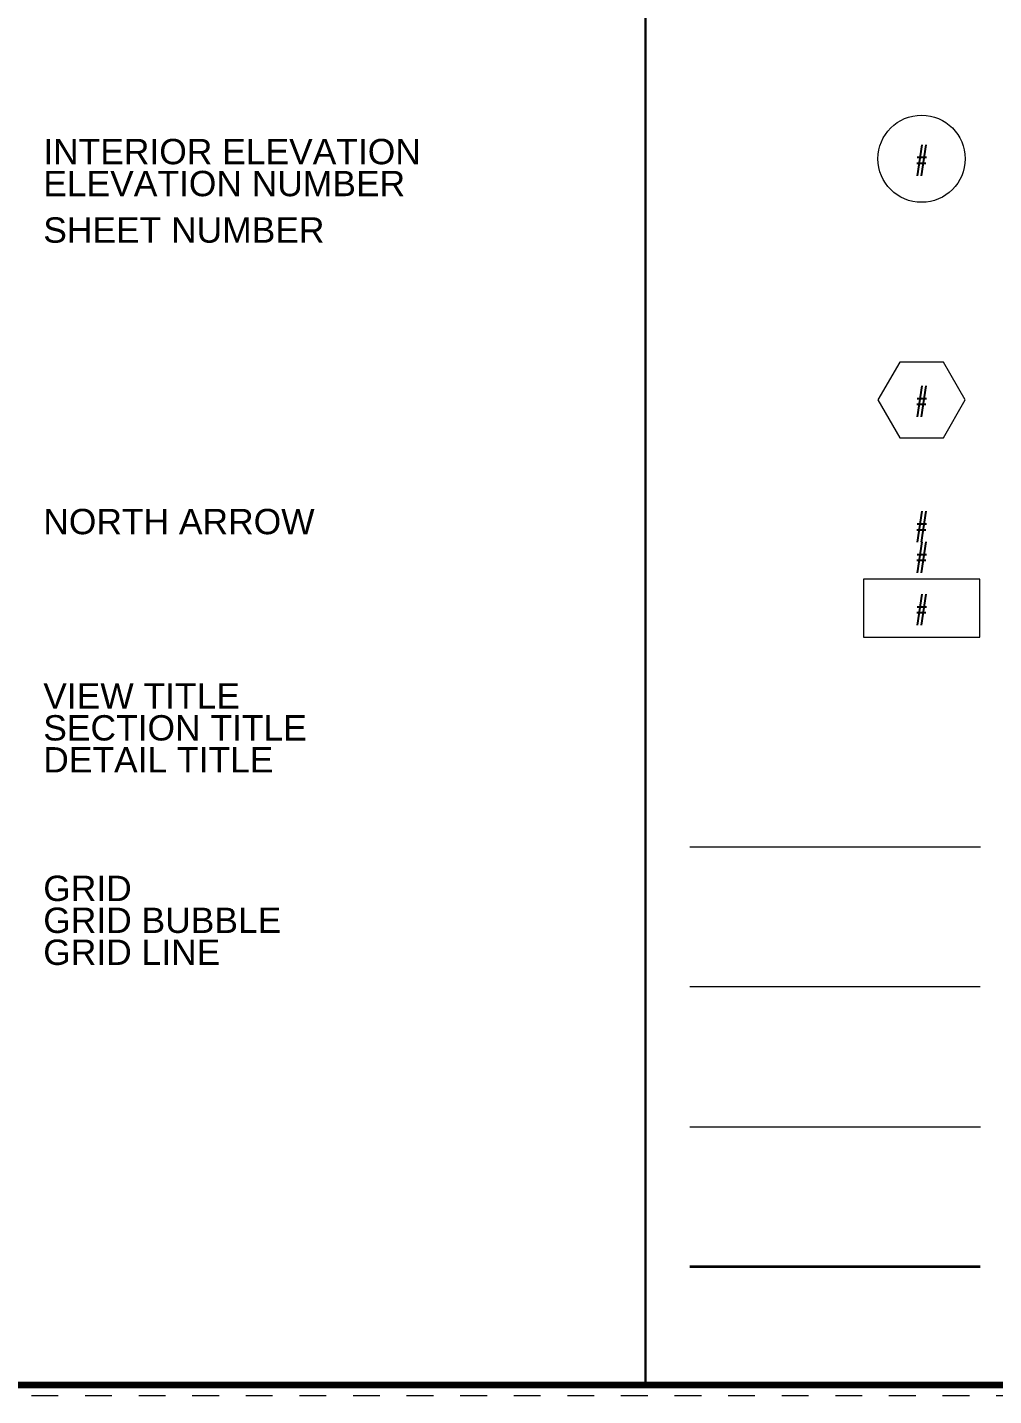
# Paper-space layout 'Symbols A3-1' of a CAD drawing. Header units: inches. Extents: x 0 to 16.1, y 0 to 10.3.
# Drawn here: x 7.58 to 11.19, y 0 to 5.11 of the extents above; entities that cross this region are included whole.
import ezdxf
from ezdxf.enums import TextEntityAlignment as Align

# ---------------------------------------------------------------- set-up
doc = ezdxf.new("R2010")
doc.units = ezdxf.units.IN
for name, pattern in [('CENTER', [2, 1.25, -0.25, 0.25, -0.25]), ('DASHDOT', [1, 0.5, -0.25, 0, -0.25]), ('DASHED', [0.75, 0.5, -0.25]), ('HIDDEN', [0.375, 0.25, -0.125]), ('PHANTOM', [2.5, 1.25, -0.25, 0.25, -0.25, 0.25, -0.25])]:
    doc.linetypes.add(name, pattern=pattern)
for name, color, linetype, lineweight in [('A-ANNO-SYMB', 152, 'Continuous', 5), ('A-AREA', 172, 'Continuous', 15), ('A-DOOR-IDEN', 4, 'Continuous', 5), ('A-FLOR', 4, 'Continuous', 5), ('A-GLAZ-IDEN', 4, 'Continuous', 5), ('A-ROOM-IDEN', 10, 'Continuous', 5), ('G-ANNO-TEXT', 3, 'Continuous', 15), ('G-ANNO-TTLB', 7, 'Continuous', 50), ('G-PAPR-MEDM', 6, 'Continuous', 30), ('G-PAPR-THCK', 4, 'Continuous', 100)]:
    doc.layers.add(name, color=color, linetype=linetype, lineweight=lineweight)
doc.layers.add('G-ANNO-REFR', color=253, linetype='DASHDOT', lineweight=5, plot=False)
doc.styles.add('LLARGE', font='arial.ttf', dxfattribs={"height": 0.25})
doc.styles.add('NOTES', font='arial.ttf', dxfattribs={"height": 2})
doc.styles.add('NOTES_ROMANS', font='romans.shx', dxfattribs={"width": 0.75})
doc.styles.add('Small text', font='arial.ttf', dxfattribs={"height": 2.4})
doc.styles.add('SUB-TITLE', font='swisscb.ttf')
doc.styles.add('SUB-TITLE-2', font='swissc.ttf')
doc.styles.add('TITLE', font='swisscb.ttf')

# ---------------------------------------------------------------- blocks, each defined once
blk = doc.blocks.new('*U172')
at = {"layer": 'G-ANNO-REFR'}
blk.add_lwpolyline([(0, 0), (408, 0), (408, 261), (0, 261)], close=True, dxfattribs=at)
at = {"layer": 'G-PAPR-THCK'}
blk.add_lwpolyline([(10, 260), (403, 260), (403, 1), (10, 1)], close=True, dxfattribs=at)
at = {"layer": 'G-ANNO-TEXT'}
for tag, p, height, style in [('GENERAL_NOTES_001', (349.49, 254.98), 1.42, 'NOTES'), ('GENERAL_NOTES_002', (349.71, 252.58), 1.42, 'NOTES'), ('GENERAL_NOTES_003', (349.71, 250.19), 1.42, 'NOTES'), ('GENERAL_NOTES_004', (349.71, 247.8), 1.42, 'NOTES'), ('GENERAL_NOTES_005', (349.71, 245.4), 1.42, 'NOTES'), ('GENERAL_NOTES_006', (349.71, 243.01), 1.42, 'NOTES'), ('GENERAL_NOTES_007', (349.71, 240.64), 1.42, 'NOTES'), ('GENERAL_NOTES_008', (349.65, 238.25), 1.42, 'NOTES'), ('GENERAL_NOTES_009', (349.71, 235.85), 1.42, 'NOTES'), ('GENERAL_NOTES_010', (349.71, 233.46), 1.42, 'NOTES'), ('GENERAL_NOTES_011', (349.71, 231.07), 1.42, 'NOTES'), ('GENERAL_NOTES_012', (349.71, 228.67), 1.42, 'NOTES'), ('GENERAL_NOTES_013', (349.71, 226.28), 1.42, 'NOTES'), ('GENERAL_NOTES_014', (349.71, 223.89), 1.42, 'NOTES'), ('GENERAL_NOTES_015', (349.71, 221.49), 1.42, 'NOTES'), ('GENERAL_NOTES_016', (349.71, 219.1), 1.42, 'NOTES'), ('GENERAL_NOTES_017', (349.63, 216.7), 1.42, 'NOTES'), ('GENERAL_NOTES_018', (349.71, 214.31), 1.42, 'NOTES'), ('GENERAL_NOTES_019', (349.69, 211.92), 1.42, 'NOTES'), ('GENERAL_NOTES_020', (349.71, 209.52), 1.42, 'NOTES'), ('GENERAL_NOTES_021', (349.63, 207.13), 1.42, 'NOTES'), ('GENERAL_NOTES_022', (349.71, 204.74), 1.42, 'NOTES'), ('GENERAL_NOTES_023', (349.64, 202.34), 1.42, 'NOTES'), ('GENERAL_NOTES_024', (349.71, 199.95), 1.42, 'NOTES'), ('GENERAL_NOTES_025', (349.62, 197.56), 1.42, 'NOTES'), ('GENERAL_NOTES_026', (349.71, 195.16), 1.42, 'NOTES'), ('GENERAL_NOTES_027', (349.71, 192.77), 1.42, 'NOTES'), ('GENERAL_NOTES_028', (349.71, 190.38), 1.42, 'NOTES'), ('GENERAL_NOTES_029', (349.71, 187.98), 1.42, 'NOTES'), ('GENERAL_NOTES_030', (349.63, 185.59), 1.42, 'NOTES'), ('GENERAL_NOTES_031', (349.71, 183.19), 1.42, 'NOTES'), ('GENERAL_NOTES_032', (349.71, 180.8), 1.42, 'NOTES'), ('GENERAL_NOTES_033', (349.71, 178.41), 1.42, 'NOTES'), ('GENERAL_NOTES_034', (349.63, 176.01), 1.42, 'NOTES'), ('GENERAL_NOTES_035', (349.71, 173.62), 1.42, 'NOTES'), ('CLIENTNAME', (349.64, 78.78), 2.13, 'SUB-TITLE-2'), ('CLIENTADDRESS1', (349.64, 75.88), 1.42, 'SUB-TITLE-2'), ('CLIENTADDRESS2', (349.64, 73.48), 1.42, 'SUB-TITLE-2'), ('CLIENTPHONE', (349.64, 71.11), 1.42, 'SUB-TITLE-2'), ('DRAWING_NO', (362.5, 41.09), 2.84, 'SUB-TITLE-2')]:
    blk.add_attdef(tag, p, '', height=height, dxfattribs=dict(at, style=style))
at = {"layer": 'G-ANNO-TEXT', "style": 'SUB-TITLE-2'}
for tag, p in [('REV_NO4', (351.25, 107.5)), ('REV_DATE4', (357.51, 107.5)), ('DRAWN_BY4', (365.62, 107.5)), ('CHECKED_BY4', (374.69, 107.5)), ('REV_NO3', (351.25, 104.66)), ('REV_DATE3', (357.51, 104.66)), ('DRAWN_BY3', (365.62, 104.66)), ('CHECKED_BY3', (374.69, 104.66)), ('REV_NO2', (351.25, 101.81)), ('REV_DATE2', (357.51, 101.81)), ('DRAWN_BY2', (365.62, 101.81)), ('CHECKED_BY2', (374.69, 101.81)), ('REV_NO1', (351.25, 98.97)), ('REV_DATE1', (357.51, 98.97)), ('DRAWN_BY1', (365.62, 98.97)), ('CHECKED_BY1', (374.69, 98.97)), ('REV_NO0', (351.25, 96.13)), ('REV_DATE0', (357.51, 96.13)), ('DRAWN_BY0', (365.62, 96.13)), ('CHECKED_BY0', (374.69, 96.13))]:
    blk.add_attdef(tag, text='', height=1.14, dxfattribs=at).set_placement(p, align=Align.MIDDLE)
for tag, p in [('REV_DESCRIPTION4', (380.36, 107.5)), ('REV_DESCRIPTION3', (380.36, 104.66)), ('REV_DESCRIPTION2', (380.36, 101.81)), ('REV_DESCRIPTION1', (380.36, 98.97)), ('REV_DESCRIPTION0', (380.36, 96.13))]:
    blk.add_attdef(tag, text='', height=1.14, dxfattribs=at).set_placement(p, align=Align.MIDDLE_LEFT)
for tag, p in [('PROJECT_NAME1', (362.5, 69.02)), ('PROJECT_NAME2', (362.5, 66.18)), ('PROJECT_CODE', (362.5, 62.82)), ('RELEASE', (362.5, 59.67)), ('STAGE', (362.5, 56.47)), ('DRAWING_TITLE', (362.5, 53.27))]:
    blk.add_attdef(tag, text='', height=1.71, dxfattribs=at).set_placement(p, align=Align.TOP_LEFT)
at = {"layer": 'G-ANNO-TEXT'}
for tag, height, style, p in [('CURRENT_REV', 2.84, 'TITLE', (396.61, 41.09)), ('DRAWN_BY', 1.71, 'SUB-TITLE-2', (355.39, 34.75)), ('CHECKED_BY', 1.71, 'SUB-TITLE-2', (368.89, 34.75)), ('SCALE', 1.71, 'SUB-TITLE-2', (383.11, 34.75)), ('ISSUE_DATE', 1.71, 'SUB-TITLE-2', (396.61, 34.75))]:
    blk.add_attdef(tag, text='', height=height, dxfattribs=dict(at, style=style)).set_placement(p, align=Align.CENTER)
at = {"layer": 'G-ANNO-TEXT', "style": 'SUB-TITLE'}
blk.add_attdef('FILE_NAME', text='', height=1.14, rotation=90, dxfattribs=at).set_placement((403.71, 8.76), align=Align.TOP_LEFT)
blk = doc.blocks.new('Door Number')
blk.add_circle((0, 0), 7.5)
at = {"style": 'LLARGE', "width": 0.75}
blk.add_attdef('DOORNUMBER', text='', height=3.5, dxfattribs=at).set_placement((0, 0), align=Align.MIDDLE_CENTER)
blk = doc.blocks.new('Window Number')
blk.add_lwpolyline([(-7.5, 0), (-3.75, -6.5), (3.75, -6.5), (7.5, 0), (3.75, 6.5), (-3.75, 6.5)], close=True)
at = {"style": 'LLARGE', "width": 0.75}
blk.add_attdef('WINDOWNUMBER', text='', height=3.5, dxfattribs=at).set_placement((0, 0), align=Align.MIDDLE_CENTER)
blk = doc.blocks.new('Room Name-Number')
blk.add_line((-10, -5), (10, -5))
blk.add_lwpolyline([(10, -5), (10, 5), (-10, 5), (-10, -5)])
at = {"color": 7, "style": 'LLARGE', "width": 0.75}
for tag, p in [('ROOMNAME1', (0, 14.25)), ('ROOMNAME2', (0, 9)), ('ROOMNUMBER', (0, 0))]:
    blk.add_attdef(tag, text='', height=3.5, dxfattribs=at).set_placement(p, align=Align.MIDDLE_CENTER)

psp = doc.layouts.new('Symbols A3-1')

# ---------------------------------------------------------------- linework, layer by layer
at = {"layer": 'A-ANNO-SYMB', "linetype": 'HIDDEN', "ltscale": 15}
psp.add_line((10.0568, 1.0035), (11.141, 1.0035), dxfattribs=at)
at = {"layer": 'A-ANNO-SYMB', "linetype": 'DASHED', "ltscale": 15, "const_width": 0.0108}
psp.add_lwpolyline([(10.0568, 0.4812), (11.141, 0.4812)], dxfattribs=at)
at = {"layer": 'A-AREA', "linetype": 'PHANTOM', "ltscale": 15, "const_width": 0.00542}
psp.add_lwpolyline([(10.0568, 1.5258), (11.141, 1.5258)], dxfattribs=at)
at = {"layer": 'A-FLOR', "linetype": 'CENTER', "ltscale": 15}
psp.add_line((10.0568, 2.048), (11.141, 2.048), dxfattribs=at)
at = {"layer": 'G-PAPR-MEDM'}
psp.add_line((9.8915, 9.4873), (9.8915, 0.0394), dxfattribs=at)

# ---------------------------------------------------------------- block references
at = {"layer": 'A-DOOR-IDEN'}
ref = psp.add_blockref('Door Number', (10.9217, 4.6158), dxfattribs=dict(at, xscale=0.02168414107458033, yscale=0.02168414107458033, zscale=0.02168414107458033))
ref.add_attrib('DOORNUMBER', '#', dxfattribs={"layer": '0', "height": 0.0759, "style": 'NOTES_ROMANS', "width": 0.75}).set_placement((10.9217, 4.6158), align=Align.MIDDLE_CENTER)
at = {"layer": 'A-GLAZ-IDEN'}
ref = psp.add_blockref('Window Number', (10.9217, 3.7158), dxfattribs=dict(at, xscale=0.02168414107458033, yscale=0.02168414107458033, zscale=0.02168414107458033))
ref.add_attrib('WINDOWNUMBER', '#', dxfattribs={"layer": '0', "height": 0.0759, "style": 'NOTES_ROMANS', "width": 0.75}).set_placement((10.9217, 3.7158), align=Align.MIDDLE_CENTER)
at = {"layer": 'A-ROOM-IDEN'}
ref = psp.add_blockref('Room Name-Number', (10.9217, 2.9387), dxfattribs=dict(at, xscale=0.02168414107458033, yscale=0.02168414107458033, zscale=0.02168414107458033))
ref.add_attrib('ROOMNAME1', '#', dxfattribs={"layer": '0', "color": 7, "height": 0.0759, "style": 'NOTES_ROMANS', "width": 0.75}).set_placement((10.9217, 3.2477), align=Align.MIDDLE_CENTER)
ref.add_attrib('ROOMNAME2', '#', dxfattribs={"layer": '0', "color": 7, "height": 0.0759, "style": 'NOTES_ROMANS', "width": 0.75}).set_placement((10.9217, 3.1339), align=Align.MIDDLE_CENTER)
ref.add_attrib('ROOMNUMBER', '#', dxfattribs={"layer": '0', "color": 7, "height": 0.0759, "style": 'NOTES_ROMANS', "width": 0.75}).set_placement((10.9217, 2.9387), align=Align.MIDDLE_CENTER)
at = {"layer": 'G-ANNO-TTLB', "xscale": 0.03937007874015748, "yscale": 0.03937007874015748, "zscale": 0.03937007874015748}
psp.add_blockref('*U172', (0, 0), dxfattribs=at)

# ---------------------------------------------------------------- texts
at = {"layer": 'G-ANNO-TEXT', "style": 'Small text'}
for s, p in [('INTERIOR ELEVATION', (7.644, 4.6426)), ('ELEVATION NUMBER', (7.644, 4.5233)), ('SHEET NUMBER', (7.644, 4.3498)), ('NORTH ARROW', (7.644, 3.2619)), ('VIEW TITLE', (7.644, 2.6114)), ('SECTION TITLE', (7.644, 2.4921)), ('DETAIL TITLE', (7.644, 2.3729)), ('GRID', (7.644, 1.8931)), ('GRID BUBBLE', (7.644, 1.7739)), ('GRID LINE', (7.644, 1.6546))]:
    psp.add_text(s, height=0.09456, dxfattribs=at).set_placement(p, align=Align.MIDDLE_LEFT)

doc.saveas('drawing.dxf')
